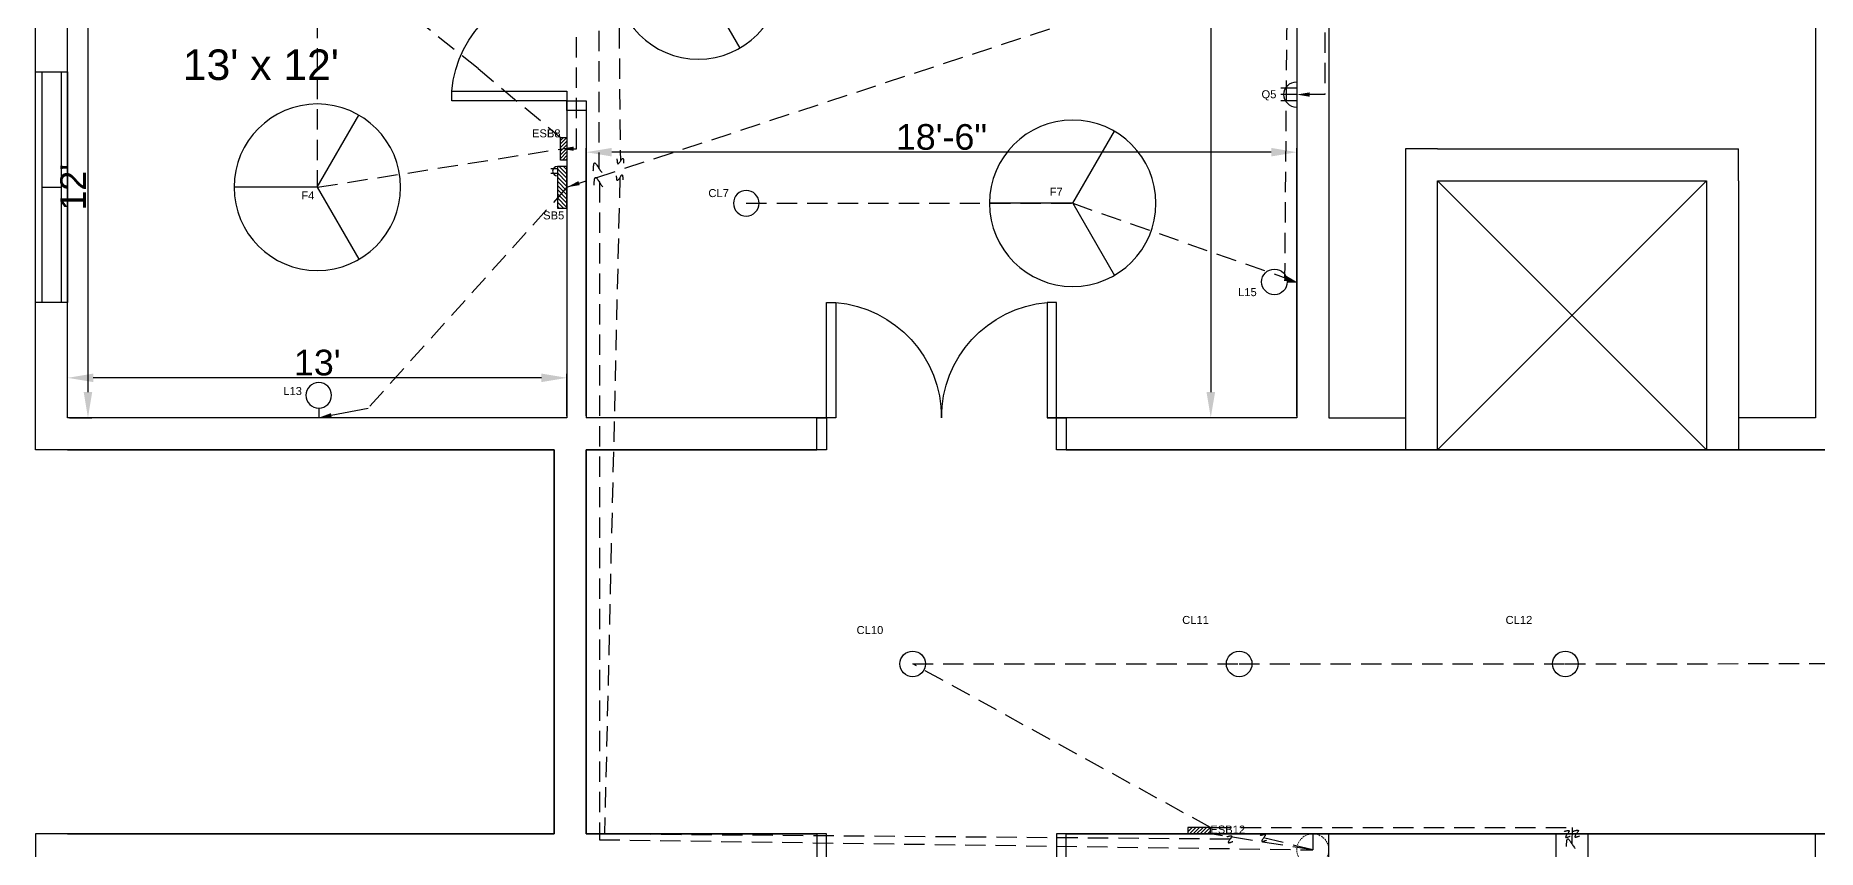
# Model space of a CAD drawing. Header units: inches. Extents: x 61297 to 163996, y 9483 to 32239.
# Drawn here: x 78637 to 79194, y 14326 to 14580 of the extents above; entities that cross this region are included whole.
import ezdxf

# ---------------------------------------------------------------- set-up
doc = ezdxf.new("R2010")
doc.units = ezdxf.units.IN
doc.linetypes.add('DASHED', pattern=[0.75, 0.5, -0.25])
doc.linetypes.add('HIDDEN', pattern=[9.525, 6.35, -3.175])
for name, color, linetype in [('Doors', 230, 'Continuous'), ('Emergency Conduitt', 10, 'HIDDEN'), ('Fittings', 255, 'Continuous'), ('Layer1', 7, 'Continuous'), ('Light Fans and Socketst', 170, 'Continuous'), ('Main Conduit', 50, 'HIDDEN'), ('Windows', 30, 'Continuous')]:
    doc.layers.add(name, color=color, linetype=linetype)
doc.styles.get("Standard").update_dxf_attribs({"font": 'arial.ttf'})
doc.dimstyles.new('ISO-25', dxfattribs={"dimtxt": 8, "dimasz": 8, "dimexe": 1.25, "dimexo": 0.625, "dimtad": 1, "dimlunit": 4, "dimtxsty": 'Standard', "dimcen": 2.5, "dimadec": 0, "dimazin": 0, "dimtfac": 1, "dimtmove": 0, "dimatfit": 3, "dimfxl": 1, "dimarcsym": 0})

# ---------------------------------------------------------------- blocks, each defined once
blk = doc.blocks.new('Light Ceiling')
at = {"layer": 'Light Fans and Socketst'}
blk.add_circle((0, 0), 4, dxfattribs=at)
blk = doc.blocks.new('ESB')
h = blk.add_hatch()
h.set_pattern_fill('ANSI31', color=256, scale=0.25)
h.set_pattern_definition([(45, (-3149.957, -1763.2019), (-0.561266, 0.561266), [])])
h.paths.add_polyline_path([(3.5, 2), (-3.5, 2), (-3.5, 0), (3.5, 0)])
blk.add_lwpolyline([(3.5, 0), (3.5, 2), (-3.5, 2), (-3.5, 0)], close=True)
blk = doc.blocks.new('Door_Sing')
at = {"layer": 'Doors'}
for points in [[(-3, 6), (-3, 42), (-6, 42), (-6, 6), (-3, 6)], [(-38.98, 0), (-38.98, 6), (-41.98, 6), (-41.98, 0), (-38.98, 0)]]:
    blk.add_lwpolyline(points, dxfattribs=at)
blk.add_lwpolyline([(-3, 0), (0, 0), (0, 6), (-3, 6)], close=True, dxfattribs=at)
blk.add_arc((-2.84, 6), 36.14, 95.0198, 180, dxfattribs=at)
blk = doc.blocks.new('Window_Large')
at = {"layer": 'Windows'}
for p, q in [((72, 10), (0, 10)), ((0, 10), (0, 0)), ((72, 8), (0, 8)), ((36, 8), (36, 2)), ((72, 0), (72, 10)), ((0, 2), (72, 2)), ((0, 0), (72, 0))]:
    blk.add_line(p, q, dxfattribs=at)
blk = doc.blocks.new('*D756')
at = {"color": 0, "lineweight": -2, "transparency": 16777216}
for p, q in [((78647.05, 14461.74), (78647.05, 14474.81)), ((78795.05, 14473.56), (78655.05, 14473.56)), ((78803.05, 14461.74), (78803.05, 14474.81))]:
    blk.add_line(p, q, dxfattribs=at)
at = {"color": 0, "transparency": 16777216}
for points in [[(78655.05, 14474.9), (78655.05, 14472.23), (78647.05, 14473.56)], [(78795.05, 14474.9), (78795.05, 14472.23), (78803.05, 14473.56)]]:
    blk.add_solid(points, dxfattribs=at)
at = {"color": 0, "transparency": 16777216, "insert": (78725.05, 14478.28), "char_height": 8, "attachment_point": 5}
blk.add_mtext("13'", dxfattribs=at)
blk = doc.blocks.new('*D762')
at = {"color": 0, "lineweight": -2, "transparency": 16777216}
for p, q in [((78647.68, 14605.11), (78654.65, 14605.11)), ((78653.4, 14597.11), (78653.4, 14469.11)), ((78647.68, 14461.11), (78654.65, 14461.11))]:
    blk.add_line(p, q, dxfattribs=at)
at = {"color": 0, "transparency": 16777216}
for points in [[(78652.06, 14597.11), (78654.73, 14597.11), (78653.4, 14605.11)], [(78652.06, 14469.11), (78654.73, 14469.11), (78653.4, 14461.11)]]:
    blk.add_solid(points, dxfattribs=at)
at = {"color": 0, "transparency": 16777216, "insert": (78648.75, 14533.11), "char_height": 8, "attachment_point": 5, "rotation": 90}
blk.add_mtext("12'", dxfattribs=at)
blk = doc.blocks.new('*D763')
at = {"color": 0, "lineweight": -2, "transparency": 16777216}
for p, q in [((78809.05, 14461.74), (78809.05, 14545.31)), ((79031.05, 14461.74), (79031.05, 14545.31)), ((79023.05, 14544.06), (78817.05, 14544.06))]:
    blk.add_line(p, q, dxfattribs=at)
at = {"color": 0, "transparency": 16777216}
for points in [[(78817.05, 14545.4), (78817.05, 14542.73), (78809.05, 14544.06)], [(79023.05, 14545.4), (79023.05, 14542.73), (79031.05, 14544.06)]]:
    blk.add_solid(points, dxfattribs=at)
at = {"color": 0, "transparency": 16777216, "insert": (78920.05, 14548.77), "char_height": 8, "attachment_point": 5}
blk.add_mtext('18\'-6"', dxfattribs=at)
blk = doc.blocks.new('Fan')
at = {"layer": 'Light Fans and Socketst'}
for q in [(-13, 22.52), (-13, -22.52), (26, 0)]:
    blk.add_line((0, 0), q, dxfattribs=at)
blk.add_circle((0, 0), 26, dxfattribs=at)
blk = doc.blocks.new('Light')
at = {"layer": 'Light Fans and Socketst'}
blk.add_line((0, 2), (0, -2), dxfattribs=at)
blk.add_lwpolyline([(2.99, 0), (1.49, 0), (0, 0)], dxfattribs=at)
blk.add_circle((6.99, 0), 4, dxfattribs=at)
blk = doc.blocks.new('*D766')
at = {"layer": 'Layer1', "color": 0, "lineweight": -2, "transparency": 16777216}
for p, q in [((79030.43, 14737.11), (79002.93, 14737.11)), ((79004.18, 14729.11), (79004.18, 14469.11)), ((79030.43, 14461.11), (79002.93, 14461.11))]:
    blk.add_line(p, q, dxfattribs=at)
at = {"layer": 'Layer1', "color": 0, "transparency": 16777216}
for points in [[(79002.85, 14729.11), (79005.52, 14729.11), (79004.18, 14737.11)], [(79002.85, 14469.11), (79005.52, 14469.11), (79004.18, 14461.11)]]:
    blk.add_solid(points, dxfattribs=at)
at = {"layer": 'Layer1', "color": 0, "transparency": 16777216, "insert": (78999.47, 14599.11), "char_height": 8, "attachment_point": 5, "rotation": 90}
blk.add_mtext("23'", dxfattribs=at)
blk = doc.blocks.new('Socket')
for p, q in [((-4, 0), (4, 0)), ((-2, 0), (-2, 5)), ((0, 0), (0, 5)), ((2, 0), (2, 5))]:
    blk.add_line(p, q)
blk.add_arc((0, 0), 4, 0, 180)

msp = doc.modelspace()

# ---------------------------------------------------------------- hatches: boundary and pattern name
at = {"layer": 'Layer1'}
h = msp.add_hatch(dxfattribs=at)
h.set_pattern_fill('ANSI31', color=256, scale=0.29, angle=-90)
h.set_pattern_definition([(315, (77654.9552, 17685.3999), (0.65106857, 0.65106857), [])])
h.paths.add_polyline_path([(78800.071, 14526.599), (78803.051, 14526.599), (78803.051, 14539.627), (78800.071, 14539.627)])

# ---------------------------------------------------------------- linework, layer by layer
for p, q in [((78637.051, 14451.113), (78637.051, 14999.113)), ((79041.051, 14999.113), (79041.051, 14461.113)), ((79193.051, 14999.113), (79193.051, 14461.113)), ((79031.051, 14737.113), (79031.051, 14461.113)), ((78647.051, 14461.113), (78647.051, 14605.113)), ((78803.051, 14563.113), (78803.051, 14461.113)), ((78809.051, 14560.113), (78809.051, 14461.113)), ((79075.051, 14545.113), (79065.051, 14545.113)), ((79065.051, 14545.113), (79065.051, 14461.113)), ((79075.051, 14545.113), (79159.051, 14545.113)), ((79159.051, 14545.113), (79169.051, 14545.113)), ((79169.051, 14535.113), (79169.051, 14545.113)), ((79075.051, 14451.113), (79075.051, 14535.113)), ((79075.051, 14535.113), (79159.051, 14535.113)), ((79075.051, 14535.113), (79159.051, 14451.113)), ((79075.051, 14451.113), (79159.051, 14535.113)), ((79159.051, 14535.113), (79159.051, 14451.113)), ((79169.051, 14535.113), (79169.051, 14451.113)), ((78803.051, 14461.113), (78647.051, 14461.113)), ((78803.051, 14461.113), (78647.051, 14461.113)), ((78887.074, 14461.113), (78809.051, 14461.113)), ((78887.074, 14461.113), (78809.051, 14461.113)), ((79031.051, 14461.113), (78953.027, 14461.113)), ((79031.051, 14461.113), (78953.027, 14461.113)), ((79041.051, 14461.113), (79065.051, 14461.113)), ((79065.051, 14461.113), (79065.051, 14451.113)), ((79193.051, 14461.113), (79169.051, 14461.113)), ((78647.051, 14451.113), (78637.051, 14451.113)), ((78647.051, 14451.113), (78637.051, 14451.113)), ((78799.051, 14451.113), (78647.051, 14451.113)), ((78647.051, 14451.113), (78799.051, 14451.113)), ((78799.051, 14451.113), (78647.051, 14451.113)), ((78799.051, 14451.113), (78647.051, 14451.113)), ((78647.051, 14451.113), (78799.051, 14451.113)), ((78799.051, 14451.113), (78647.051, 14451.113)), ((78799.051, 14451.113), (78799.051, 14331.113)), ((78799.051, 14451.113), (78799.051, 14331.113)), ((78799.051, 14331.113), (78799.051, 14451.113)), ((78799.051, 14331.113), (78799.051, 14451.113)), ((78884.074, 14451.113), (78809.051, 14451.113)), ((78809.051, 14451.113), (78881.074, 14451.113)), ((78881.074, 14451.113), (78809.051, 14451.113)), ((78809.051, 14451.113), (78809.051, 14331.113)), ((78884.074, 14451.113), (78809.051, 14451.113)), ((78809.051, 14451.113), (78881.074, 14451.113)), ((78881.074, 14451.113), (78809.051, 14451.113)), ((78809.051, 14451.113), (78809.051, 14331.113)), ((78809.051, 14331.113), (78809.051, 14451.113)), ((78809.051, 14331.113), (78809.051, 14451.113)), ((79041.051, 14451.113), (78956.027, 14451.113)), ((79075.051, 14451.113), (78956.027, 14451.113)), ((79041.051, 14451.113), (78956.027, 14451.113)), ((78959.027, 14451.113), (79075.051, 14451.113)), ((78959.027, 14451.113), (79075.051, 14451.113)), ((79075.051, 14451.113), (78959.027, 14451.113)), ((79070.051, 14451.113), (79034.051, 14451.113)), ((79041.051, 14451.113), (79075.051, 14451.113)), ((79041.051, 14451.113), (79193.051, 14451.113)), ((79193.051, 14451.113), (79041.051, 14451.113)), ((79041.051, 14451.113), (79193.051, 14451.113)), ((79041.051, 14451.113), (79075.051, 14451.113)), ((79041.051, 14451.113), (79075.051, 14451.113)), ((79075.051, 14451.113), (79041.051, 14451.113)), ((79193.051, 14451.113), (79041.051, 14451.113)), ((79041.051, 14451.113), (79193.051, 14451.113)), ((79193.051, 14451.113), (79041.051, 14451.113)), ((79044.051, 14451.113), (79070.051, 14451.113)), ((79275.074, 14451.113), (79159.051, 14451.113)), ((79159.051, 14451.113), (79275.074, 14451.113)), ((79159.051, 14451.113), (79193.051, 14451.113)), ((79190.051, 14451.113), (79164.051, 14451.113)), ((79193.051, 14451.113), (79278.074, 14451.113)), ((78647.051, 14331.113), (78637.051, 14331.113)), ((78647.051, 14331.113), (78637.051, 14331.113)), ((78637.051, 14331.113), (78637.051, 13783.113)), ((78647.051, 14331.113), (78637.051, 14331.113)), ((78799.051, 14331.113), (78647.051, 14331.113)), ((78647.051, 14331.113), (78799.051, 14331.113)), ((78799.051, 14331.113), (78647.051, 14331.113)), ((78799.051, 14331.113), (78647.051, 14331.113)), ((78647.051, 14331.113), (78799.051, 14331.113)), ((78799.051, 14331.113), (78647.051, 14331.113)), ((78799.051, 14331.113), (78647.051, 14331.113)), ((78647.051, 14331.113), (78799.051, 14331.113)), ((78799.051, 14331.113), (78647.051, 14331.113)), ((78884.074, 14331.113), (78809.051, 14331.113)), ((78809.051, 14331.113), (78881.074, 14331.113)), ((78881.074, 14331.113), (78809.051, 14331.113)), ((78884.074, 14331.113), (78809.051, 14331.113)), ((78809.051, 14331.113), (78881.074, 14331.113)), ((78881.074, 14331.113), (78809.051, 14331.113)), ((78884.074, 14331.113), (78809.051, 14331.113)), ((78809.051, 14331.113), (78881.074, 14331.113)), ((78881.074, 14331.113), (78809.051, 14331.113)), ((79041.051, 14331.113), (78956.027, 14331.113)), ((79041.051, 14331.113), (78956.027, 14331.113)), ((79075.051, 14331.113), (78956.027, 14331.113)), ((79041.051, 14331.113), (78956.027, 14331.113)), ((78959.027, 14331.113), (79075.051, 14331.113)), ((78959.027, 14331.113), (79075.051, 14331.113)), ((79075.051, 14331.113), (78959.027, 14331.113)), ((79070.051, 14331.113), (79034.051, 14331.113)), ((79041.051, 14331.113), (79193.051, 14331.113)), ((79193.051, 14331.113), (79041.051, 14331.113)), ((79041.051, 14331.113), (79193.051, 14331.113)), ((79041.051, 14331.113), (79075.051, 14331.113)), ((79041.051, 14331.113), (79112.051, 14331.113)), ((79041.051, 14331.113), (79075.051, 14331.113)), ((79041.051, 14331.113), (79193.051, 14331.113)), ((79193.051, 14331.113), (79041.051, 14331.113)), ((79041.051, 14331.113), (79193.051, 14331.113)), ((79041.051, 14331.113), (79075.051, 14331.113)), ((79041.051, 14331.113), (79075.051, 14331.113)), ((79041.051, 13783.113), (79041.051, 14331.113)), ((79075.051, 14331.113), (79041.051, 14331.113)), ((79193.051, 14331.113), (79041.051, 14331.113)), ((79041.051, 14331.113), (79193.051, 14331.113)), ((79193.051, 14331.113), (79041.051, 14331.113)), ((79044.051, 14331.113), (79070.051, 14331.113)), ((79112.051, 14211.113), (79112.051, 14331.113)), ((79112.051, 14331.113), (79122.051, 14331.113)), ((79122.051, 14331.113), (79193.051, 14331.113)), ((79122.051, 14211.113), (79122.051, 14331.113)), ((79275.074, 14331.113), (79159.051, 14331.113)), ((79159.051, 14331.113), (79275.074, 14331.113)), ((79159.051, 14331.113), (79193.051, 14331.113)), ((79190.051, 14331.113), (79164.051, 14331.113)), ((79193.051, 14331.113), (79278.074, 14331.113)), ((79193.051, 14331.113), (79278.074, 14331.113)), ((79193.051, 13783.113), (79193.051, 14331.113))]:
    msp.add_line(p, q)
at = {"layer": 'Doors'}
for p, q in [((78884.074, 14465.113), (78884.074, 14471.113)), ((78884.074, 14461.113), (78884.074, 14465.113)), ((78884.074, 14461.113), (78884.074, 14465.113))]:
    msp.add_line(p, q, dxfattribs=at)
for points in [[(78884.074, 14451.113), (78881.074, 14451.113), (78881.074, 14461.113), (78884.074, 14461.113), (78884.074, 14497.113), (78887.074, 14497.113), (78887.074, 14461.113), (78884.074, 14461.113), (78884.074, 14457.113)], [(78959.027, 14451.113), (78956.027, 14451.113), (78956.027, 14455.113), (78956.027, 14461.113), (78956.027, 14497.113), (78953.027, 14497.113), (78953.027, 14461.113), (78956.027, 14461.113), (78959.027, 14461.113), (78959.027, 14455.113)], [(78884.074, 14331.113), (78881.074, 14331.113), (78881.074, 14321.113), (78884.074, 14321.113), (78884.074, 14285.113), (78887.074, 14285.113), (78887.074, 14321.113), (78884.074, 14321.113), (78884.074, 14325.113)], [(78959.027, 14331.113), (78956.027, 14331.113), (78956.027, 14327.113), (78956.027, 14321.113), (78956.027, 14285.113), (78953.027, 14285.113), (78953.027, 14321.113), (78956.027, 14321.113), (78959.027, 14321.113), (78959.027, 14327.113)]]:
    msp.add_lwpolyline(points, close=True, dxfattribs=at)
msp.add_lwpolyline([(78887.074, 14497.113, -0.3887794), (78920.051, 14461.113, -0.3887794), (78953.027, 14497.113)], format="xyb", dxfattribs=at)
at = {"layer": 'Emergency Conduitt'}
for p, q in [((78813.051, 14810.613), (78813.051, 14539.221)), ((78806.066, 14545.113), (78806.026, 14731.113)), ((78775.256, 14570.213), (78721.551, 14613.113)), ((78725.051, 14605.113), (78725.051, 14533.113)), ((78775.256, 14570.213), (78801.051, 14548.613)), ((78725.051, 14533.113), (78801.383, 14545.113)), ((78803.051, 14545.113), (78806.066, 14545.113)), ((78813.16, 14534.713), (78813.16, 14329.287)), ((79004.039, 14333.113), (78911.051, 14384.2)), ((78911.051, 14384.2), (79013.051, 14384.2)), ((79013.051, 14384.2), (79114.935, 14384.2)), ((79114.935, 14384.2), (79217.411, 14384.348)), ((78813.16, 14329.287), (79036.051, 14326.113)), ((79004.039, 14333.113), (79117.051, 14333.113)), ((79036.051, 14326.113), (79004.039, 14331.113)), ((79117.051, 14333.113), (79116.933, 14328.073))]:
    msp.add_line(p, q, dxfattribs=at)
for points in [[(78811.281, 14538.278), (78811.727, 14540.704), (78814.205, 14537.678), (78814.821, 14539.942)], [(78811.526, 14533.769), (78811.971, 14536.195), (78814.45, 14533.169), (78815.065, 14535.433)], [(79115.299, 14327.13), (79115.744, 14329.555), (79118.223, 14326.53), (79118.838, 14328.793)]]:
    msp.add_spline(points, degree=3, dxfattribs=at)
msp.add_solid([(78805.183, 14545.813), (78801.183, 14545.147), (78805.183, 14544.48)], dxfattribs=at)
at = {"layer": 'Fittings', "color": 7, "linetype": 'DASHED', "lineweight": 9, "true_color": 0xffffff}
msp.add_circle((79036.051, 14326.113), 5, dxfattribs=at)
at = {"layer": 'Layer1'}
for p, q in [((78800.071, 14538.877), (78797.955, 14538.877)), ((78800.071, 14537.377), (78797.955, 14537.377))]:
    msp.add_line(p, q, dxfattribs=at)
msp.add_lwpolyline([(78800.071, 14539.627), (78800.071, 14526.599), (78803.051, 14526.599), (78803.051, 14539.627)], close=True, dxfattribs=at)
msp.add_arc((78800.071, 14538.127), 1.5, 90, 270, dxfattribs=at)
at = {"layer": 'Main Conduit'}
for p, q in [((79039.788, 14819.613), (79039.788, 14562.063)), ((78817.108, 14801.884), (78819.73, 14541.228)), ((78803.051, 14533.113), (79028.071, 14606.972)), ((79028.071, 14604.599), (79027.234, 14504.747)), ((79039.788, 14562.063), (79031.051, 14562.063)), ((78819.555, 14536.141), (78814.788, 14331.027)), ((78803.051, 14533.113), (78740.962, 14464.107)), ((78859.055, 14528.099), (78961.051, 14528.099)), ((78961.051, 14528.099), (79031.051, 14503.526)), ((79010.226, 14329.446), (78814.788, 14331.027)), ((79036.051, 14326.113), (79020.692, 14329.854)), ((79036.051, 14331.113), (79036.051, 14326.113)), ((79115.649, 14331.113), (79036.051, 14331.113)), ((79118.452, 14331.113), (79198.051, 14331.113)), ((79425.051, 14331.113), (79118.483, 14331.113))]:
    msp.add_line(p, q, dxfattribs=at)
at = {"layer": 'Main Conduit', "linetype": 'ByBlock', "lineweight": -2}
msp.add_lwpolyline([(78729.428, 14461.874), (78740.962, 14464.107)], dxfattribs=at)
at = {"layer": 'Main Conduit'}
for points in [[(78818.649, 14541.981), (78819.016, 14540.43), (78820.502, 14542.138), (78820.72, 14540.662)], [(78820.648, 14535.405), (78820.258, 14536.951), (78818.798, 14535.221), (78818.558, 14536.693)], [(79009.145, 14330.198), (79010.727, 14330.394), (79009.641, 14328.407), (79011.101, 14328.715)], [(79019.611, 14330.607), (79021.193, 14330.802), (79020.107, 14328.815), (79021.567, 14329.123)], [(79114.537, 14331.866), (79116.119, 14332.061), (79115.034, 14330.074), (79116.493, 14330.383)], [(79117.433, 14331.952), (79119.015, 14332.148), (79117.93, 14330.161), (79119.389, 14330.469)]]:
    msp.add_spline(points, degree=3, dxfattribs=at)
for points in [[(79035.051, 14562.73), (79031.051, 14562.063), (79035.051, 14561.396)], [(78806.62, 14535.038), (78803.051, 14533.113), (78807.051, 14533.776)], [(79027.009, 14503.862), (79031.051, 14503.526), (79027.458, 14505.631)], [(78729.301, 14462.528), (78725.501, 14461.113), (78729.554, 14461.219)]]:
    msp.add_solid(points, dxfattribs=at)

# ---------------------------------------------------------------- block references
at = {"xscale": -1}
for name, p, rotation in [('Door_Sing', (78809.051, 14557.113), 90), ('Window_Large', (78647.051, 14569.113), 90), ('Socket', (79031.051, 14562.063), 90.00000000000024), ('ESB', (78803.051, 14545.113), 90)]:
    msp.add_blockref(name, p, dxfattribs=dict(at, rotation=rotation))
msp.add_blockref('ESB', (79000.539, 14331.113))
at = {"layer": 'Layer1', "xscale": -1}
for name, p in [('Fan', (78844.081, 14599.113)), ('Fan', (78725.051, 14533.113)), ('Fan', (78961.051, 14528.099)), ('Light Ceiling', (78859.055, 14528.099))]:
    msp.add_blockref(name, p, dxfattribs=at)
at = {"layer": 'Layer1', "rotation": 180}
msp.add_blockref('Light', (79031.051, 14503.526), dxfattribs=at)
at = {"layer": 'Layer1', "xscale": -1, "rotation": 270.0000000000005}
msp.add_blockref('Light', (78725.501, 14461.113), dxfattribs=at)
at = {"layer": 'Layer1'}
for p in [(78911.051, 14384.2), (79013.051, 14384.2), (79114.935, 14384.2)]:
    msp.add_blockref('Light Ceiling', p, dxfattribs=at)

# ---------------------------------------------------------------- texts
for s, width, gutter_width, heights, insert, char_height, attachment_point in [("13' x 12'", 248.33103, 47.66, [30.118], (78731.8, 14576.149), 9.532, 3), ('Q5', 6.93541, 12.5, [0], (79024.68, 14563.403), 2.5, 3), ('ESB8', 6.93541, 12.5, [0], (78801.051, 14551.199), 2.5, 3), ('F4', 6.93541, 12.5, [0], (78724.108, 14531.785), 2.5, 3), ('CL7', 6.93541, 12.5, [0], (78853.631, 14532.53), 2.5, 3), ('F7', 6.93541, 12.5, [0], (78957.922, 14532.934), 2.5, 3), ('SB5', 6.93541, 12.5, [0], (78802.205, 14525.563), 2.5, 3), ('L15', 6.93541, 12.5, [0], (79018.531, 14501.585), 2.5, 3), ('L13', 6.93541, 12.5, [0], (78720.255, 14470.692), 2.5, 3), ('CL10', 6.93541, 12.5, [0], (78901.871, 14396.028), 2.5, 3), ('CL11', 6.93541, 12.5, [0], (79003.596, 14399.182), 2.5, 3), ('CL12', 6.93541, 12.5, [0], (79104.619, 14399.182), 2.5, 3), ('ESB12', 6.93541, 12.5, [0], (79004.039, 14333.699), 2.5, 1)]:
    msp.add_mtext_dynamic_manual_height_columns(s, width=width, gutter_width=gutter_width, heights=heights, dxfattribs=dict(insert=insert, char_height=char_height, attachment_point=attachment_point))

# ---------------------------------------------------------------- dimensions: what is measured, and where the dimension line sits
for base, p1, p2, angle, picture, middle in [((78653.395, 14461.113), (78647.051, 14605.113), (78647.051, 14461.113), 90, '*D762', (78648.754, 14533.113)), ((78809.051, 14544.063), (79031.051, 14461.113), (78809.051, 14461.113), 180, '*D763', (78920.051, 14548.773)), ((78647.051, 14473.563), (78803.051, 14461.113), (78647.051, 14461.113), 180, '*D756', (78725.051, 14478.276))]:
    dim = msp.add_linear_dim(base=base, p1=p1, p2=p2, angle=angle, dimstyle='ISO-25')
    dim.commit()
    dim.dimension.update_dxf_attribs({"geometry": picture, "text_midpoint": middle})
dim = msp.add_linear_dim(base=(79004.184, 14461.113), p1=(79031.051, 14737.113), p2=(79031.051, 14461.113), angle=90, dimstyle='ISO-25', dxfattribs=at)
dim.commit()
dim.dimension.update_dxf_attribs({"geometry": '*D766', "text_midpoint": (78999.471, 14599.113)})

doc.saveas('drawing.dxf')
